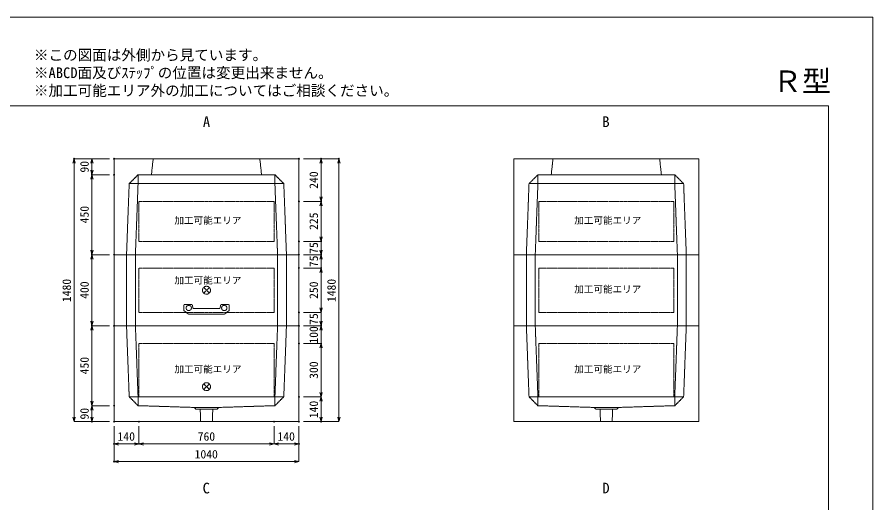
# Model space of a CAD drawing. Units: millimetres, scale not verified. Extents: x -3712 to 3712, y -2625 to 2625.
# Drawn here: x -1103 to 3712, y -110 to 2625 of the extents above; entities that cross this region are included whole.
import ezdxf
from ezdxf.enums import TextEntityAlignment as Align

# ---------------------------------------------------------------- set-up
doc = ezdxf.new("R2010")
doc.units = ezdxf.units.MM
doc.header["$LTSCALE"] = 10
doc.header["$PDMODE"] = 32
doc.header["$PDSIZE"] = 5
doc.linetypes.add('LONG_DASHED1', pattern=[7, 6, -1])
doc.linetypes.add('LONG_DOUBLE_CHAIN', pattern=[21.8, 18, -1, 0.6, -0.6, 0.6, -1])
for name, color, linetype, lineweight in [('0-0_D-TTL', 7, 'Continuous', 9), ('0-1_Defpoints', 7, 'Continuous', 9), ('0-3_D-TTL-TXT', 7, 'Continuous', 9), ('0-4_D-STR-TXT', 7, 'Continuous', 9), ('0-5_D-STR-DIM', 3, 'Continuous', 9), ('0-6_0', 7, 'Continuous', 9), ('0-7_D-STR-STR3', 2, 'LONG_DASHED1', 9), ('0-8_D-STR', 7, 'LONG_DASHED1', 9), ('0-A_D-STR-STR5', 1, 'LONG_DOUBLE_CHAIN', 9)]:
    doc.layers.add(name, color=color, linetype=linetype, lineweight=lineweight)
doc.styles.add('ＭＳ ゴシック', font='')
doc.styles.get('ＭＳ ゴシック').set_extended_font_data('MS Gothic')

# ---------------------------------------------------------------- blocks, each defined once
blk = doc.blocks.new('A$C4DE05FD1')
at = {"layer": '0-0_D-TTL', "color": 134}
for p, q in [((2000, 38000), (57400, 38000)), ((57400, 38000), (57400, 2000))]:
    blk.add_line(p, q, dxfattribs=at)
at = {"layer": '0-1_Defpoints', "color": 134}
for p, q in [((0, 42000), (59400, 42000)), ((59400, 42000), (59400, 0))]:
    blk.add_line(p, q, dxfattribs=at)
at = {"layer": '0-3_D-TTL-TXT', "style": 'ＭＳ ゴシック'}
for s, p in [('※この図面は外側から見ています。', (21630.46, 39907.83)), ('※ABCD面及びｽﾃｯﾌﾟの位置は変更出来ません。', (21630.46, 39107.83)), ('※加工可能エリア外の加工についてはご相談ください。', (21630.46, 38307.83))]:
    blk.add_text(s, height=481.1, dxfattribs=at).set_placement(p, align=Align.BOTTOM_LEFT)
blk = doc.blocks.new('_Open30')
at = {"layer": '0-6_0'}
blk.add_line((0, 0), (-10, 0), dxfattribs=at)
blk.add_lwpolyline([(-10, 2.679), (0, 0), (-10, -2.679)], dxfattribs=at)
blk = doc.blocks.new('A$C31CA379A')
at = {"layer": '0-4_D-STR-TXT', "style": 'ＭＳ ゴシック'}
for s, p in [('A', (-162.94, -1095.26)), ('B', (17819.31, -1095.26)), ('C', (-175.69, -17595.27)), ('D', (17819.31, -17595.27))]:
    blk.add_text(s, height=481.1, dxfattribs=at).set_placement(p, align=Align.BOTTOM_LEFT)
blk = doc.blocks.new('A$C094B5667')
at = {"layer": '0-8_D-STR', "linetype": 'Continuous'}
for p, q in [((-5200, 5400), (5200, 5400)), ((-5200, 0), (-5200, 5400)), ((5200, 5400), (5200, 0)), ((-5200, 0), (5200, 0))]:
    blk.add_line(p, q, dxfattribs=at)
at = {"layer": '0-8_D-STR'}
for p, q in [((-3000, 5400), (-3100, 4500)), ((3000, 5400), (3100, 4500)), ((-4350, 4000), (-3850, 4500)), ((3850, 4500), (-3850, 4500)), ((-3850, 4000), (-3850, 4500)), ((4350, 4000), (3850, 4500)), ((3850, 4000), (3850, 4500)), ((-4350, 4000), (-4500, 0)), ((4350, 4000), (-4350, 4000)), ((-3850, 4000), (-4000, 0)), ((3850, 4000), (4000, 0)), ((4350, 4000), (4500, 0))]:
    blk.add_line(p, q, dxfattribs=at)
at = {"layer": '0-A_D-STR-STR5'}
for p, q in [((-3800, 3000), (-3800, 750)), ((3800, 3000), (-3800, 3000))]:
    blk.add_line(p, q, dxfattribs=at)
blk.add_lwpolyline([(3800, 3000), (3800, 750), (-3800, 750)], dxfattribs=at)
blk = doc.blocks.new('A$C27844A11')
at = {"layer": '0-7_D-STR-STR3'}
for p, q in [((-1280, 500), (-1280, 226.8)), ((-1230, 550), (-879.2, 550)), ((1230, 550), (879.2, 550)), ((1280, 500), (1280, 226.8)), ((-1257.7, 185.2), (-1030.2, 16.8)), ((974.7, 0), (-974.7, 0)), ((-779.6, 458.7), (-771, 360.6)), ((721.2, 315), (-721.2, 315)), ((779.6, 458.7), (771, 360.6)), ((1257.7, 185.2), (1030.2, 16.8))]:
    blk.add_line(p, q, dxfattribs=at)
for centre in [(-1000, 350), (1000, 350)]:
    blk.add_circle(centre, 150, dxfattribs=at)
for centre, radius, start, end in [((-1230, 500), 50, 90, 180), ((-879.2, 450), 100, 5, 90), ((879.2, 450), 100, 90, 175), ((1230, 500), 50, 0, 90), ((-1230, 226.8), 50, 180, 236.30993), ((-974.7, 100), 100, 236.30993, 270), ((-721.2, 365), 50, 185, 270), ((721.2, 365), 50, 270, 355), ((974.7, 100), 100, 270, 303.69007), ((1230, 226.8), 50, 303.69007, 0)]:
    blk.add_arc(centre, radius, start, end, dxfattribs=at)
blk = doc.blocks.new('A$C729C60C3')
at = {"layer": '0-8_D-STR', "linetype": 'Continuous'}
for p, q in [((5200, 0), (-5200, 0)), ((5200, -4000), (5200, 0))]:
    blk.add_line(p, q, dxfattribs=at)
at = {"layer": '0-8_D-STR'}
for p, q in [((-4500, 0), (-4500, -4000)), ((-4000, 0), (-4000, -4000)), ((4000, 0), (4000, -4000)), ((4500, 0), (4500, -4000))]:
    blk.add_line(p, q, dxfattribs=at)
at = {"layer": '0-8_D-STR', "linetype": 'Continuous'}
blk.add_lwpolyline([(5200, -4000), (-5200, -4000), (-5200, 0)], dxfattribs=at)
at = {"layer": '0-A_D-STR-STR5'}
for p, q in [((3800, -750), (3800, -3250)), ((3800, -3250), (-3800, -3250))]:
    blk.add_line(p, q, dxfattribs=at)
blk.add_lwpolyline([(3800, -750), (-3800, -750), (-3800, -3250)], dxfattribs=at)
blk = doc.blocks.new('A$C04B4267E')
at = {"layer": '0-8_D-STR', "linetype": 'Continuous'}
for p, q in [((5200, 0), (-5200, 0)), ((-5200, -5400), (-5200, 0)), ((5200, -5400), (5200, 0)), ((5200, -5400), (-5200, -5400))]:
    blk.add_line(p, q, dxfattribs=at)
at = {"layer": '0-8_D-STR'}
for p, q in [((-4500, 0), (-4350, -4000)), ((-4000, 0), (-3850, -4000)), ((4000, 0), (3850, -4000)), ((4500, 0), (4350, -4000)), ((-3850, -4500), (-4350, -4000)), ((-4350, -4000), (4350, -4000)), ((-3850, -4500), (-3850, -4000)), ((3850, -4500), (4350, -4000)), ((3850, -4500), (3850, -4000)), ((-3850, -4500), (-700, -4600)), ((-600, -4690), (-700, -4600)), ((700, -4600), (-700, -4600)), ((600, -4690), (-600, -4690)), ((-329.8, -5400), (-352.5, -4690)), ((329.8, -5400), (352.5, -4690)), ((600, -4690), (700, -4600)), ((3850, -4500), (700, -4600))]:
    blk.add_line(p, q, dxfattribs=at)
at = {"layer": '0-A_D-STR-STR5'}
for p, q in [((-3800, -1000), (-3800, -4000)), ((3800, -1000), (-3800, -1000)), ((3800, -1000), (3800, -4000)), ((3800, -4000), (-3800, -4000))]:
    blk.add_line(p, q, dxfattribs=at)
blk = doc.blocks.new('A$C1C640AAB')
at = {"layer": '0-A_D-STR-STR5'}
for p, q in [((-159.1, -159.1), (159.1, 159.1)), ((-159.1, 159.1), (159.1, -159.1))]:
    blk.add_line(p, q, dxfattribs=at)
blk.add_circle((0, 0), 225, dxfattribs=at)

msp = doc.modelspace()

# ---------------------------------------------------------------- linework, layer by layer
at = {"layer": '0-1_Defpoints'}
for p in [(-782.5, 1827.5), (-557.5, 1827.5), (-557.5, 1827.5), (482.5, 1827.5), (607.5, 1827.5), (707.5, 1827.5), (-682.5, 1737.5), (-557.5, 1737.5), (482.5, 1587.5), (607.5, 1587.5), (482.5, 1362.5), (607.5, 1362.5), (-682.5, 1287.5), (-557.5, 1287.5), (482.5, 1287.5), (607.5, 1287.5), (482.5, 1212.5), (482.5, 1212.5), (607.5, 1212.5), (482.5, 962.5), (-682.5, 887.5), (-557.5, 887.5), (-557.5, 887.5), (482.5, 887.5), (482.5, 887.5), (607.5, 887.5), (482.5, 787.5), (482.5, 787.5), (607.5, 787.5), (607.5, 787.5), (482.5, 487.5), (-557.5, 437.5), (-682.5, 347.5), (-557.5, 347.5), (-557.5, 347.5), (-417.5, 347.5), (342.5, 347.5), (482.5, 347.5), (607.5, 347.5), (-557.5, 222.5), (-417.5, 222.5), (482.5, 222.5), (-557.5, 122.5)]:
    msp.add_point(p, dxfattribs=at)
at = {"layer": '0-5_D-STR-DIM'}
for p, q in [((-582.5, 1827.5), (-782.5, 1827.5)), ((-782.5, 372.5), (-782.5, 1802.5)), ((-582.5, 1827.5), (-682.5, 1827.5)), ((-682.5, 1802.5), (-682.5, 1762.5)), ((507.5, 1827.5), (707.5, 1827.5)), ((507.5, 1827.5), (607.5, 1827.5)), ((607.5, 1612.5), (607.5, 1802.5)), ((707.5, 372.5), (707.5, 1802.5)), ((-582.5, 1737.5), (-682.5, 1737.5)), ((-582.5, 1737.5), (-682.5, 1737.5)), ((-682.5, 1712.5), (-682.5, 1312.5)), ((507.5, 1587.5), (607.5, 1587.5)), ((507.5, 1587.5), (607.5, 1587.5)), ((607.5, 1387.5), (607.5, 1562.5)), ((607.5, 1387.5), (607.5, 1412.5)), ((507.5, 1362.5), (607.5, 1362.5)), ((507.5, 1362.5), (607.5, 1362.5)), ((607.5, 1287.5), (607.5, 1362.5)), ((607.5, 1312.5), (607.5, 1337.5)), ((-582.5, 1287.5), (-682.5, 1287.5)), ((-582.5, 1287.5), (-682.5, 1287.5)), ((-682.5, 912.5), (-682.5, 1262.5)), ((507.5, 1287.5), (607.5, 1287.5)), ((507.5, 1287.5), (607.5, 1287.5)), ((607.5, 1212.5), (607.5, 1287.5)), ((607.5, 1262.5), (607.5, 1237.5)), ((507.5, 1212.5), (607.5, 1212.5)), ((507.5, 1212.5), (607.5, 1212.5)), ((607.5, 987.5), (607.5, 1187.5)), ((607.5, 1187.5), (607.5, 1162.5)), ((607.5, 987.5), (607.5, 1012.5)), ((507.5, 962.5), (607.5, 962.5)), ((507.5, 962.5), (607.5, 962.5)), ((607.5, 962.5), (607.5, 887.5)), ((607.5, 912.5), (607.5, 937.5)), ((-582.5, 887.5), (-682.5, 887.5)), ((-582.5, 887.5), (-682.5, 887.5)), ((507.5, 887.5), (607.5, 887.5)), ((507.5, 887.5), (607.5, 887.5)), ((607.5, 887.5), (607.5, 787.5)), ((-682.5, 462.5), (-682.5, 862.5)), ((607.5, 862.5), (607.5, 837.5)), ((507.5, 787.5), (607.5, 787.5)), ((507.5, 787.5), (607.5, 787.5)), ((607.5, 512.5), (607.5, 762.5)), ((607.5, 762.5), (607.5, 737.5)), ((507.5, 487.5), (607.5, 487.5)), ((507.5, 487.5), (607.5, 487.5)), ((-582.5, 437.5), (-682.5, 437.5)), ((-582.5, 437.5), (-682.5, 437.5)), ((607.5, 462.5), (607.5, 372.5)), ((-682.5, 412.5), (-682.5, 372.5)), ((-582.5, 347.5), (-782.5, 347.5)), ((-582.5, 347.5), (-682.5, 347.5)), ((507.5, 347.5), (607.5, 347.5)), ((507.5, 347.5), (707.5, 347.5)), ((-557.5, 322.5), (-557.5, 122.5)), ((-557.5, 322.5), (-557.5, 222.5)), ((-417.5, 322.5), (-417.5, 222.5)), ((-417.5, 322.5), (-417.5, 222.5)), ((342.5, 322.5), (342.5, 222.5)), ((342.5, 322.5), (342.5, 222.5)), ((482.5, 322.5), (482.5, 222.5)), ((482.5, 322.5), (482.5, 122.5)), ((-442.5, 222.5), (-532.5, 222.5)), ((317.5, 222.5), (-392.5, 222.5)), ((367.5, 222.5), (457.5, 222.5)), ((457.5, 122.5), (-532.5, 122.5))]:
    msp.add_line(p, q, dxfattribs=at)

# ---------------------------------------------------------------- block references
at = {"layer": '0-0_D-TTL', "xscale": 0.125, "yscale": 0.125}
msp.add_blockref('A$C4DE05FD1', (-3712.5, -2625), dxfattribs=at)
at = {"layer": '0-4_D-STR-TXT', "xscale": 0.125, "yscale": 0.125}
msp.add_blockref('A$C31CA379A', (-37.5, 2125), dxfattribs=at)
at = {"layer": '0-5_D-STR-DIM', "xscale": 2.5, "yscale": 2.5}
for p, rotation in [((-782.5, 1827.5), 90), ((-682.5, 1827.5), 90), ((607.5, 1827.5), 90), ((707.5, 1827.5), 90), ((-682.5, 1737.5), 270), ((-682.5, 1737.5), 90), ((607.5, 1587.5), 270), ((607.5, 1587.5), 90), ((607.5, 1362.5), 270), ((607.5, 1362.5), 270), ((-682.5, 1287.5), 270), ((607.5, 1287.5), 270), ((-682.5, 1287.5), 90), ((607.5, 1287.5), 90), ((607.5, 1212.5), 90), ((607.5, 1212.5), 90), ((607.5, 962.5), 270), ((607.5, 962.5), 270), ((-682.5, 887.5), 270), ((-682.5, 887.5), 90), ((607.5, 887.5), 270), ((607.5, 887.5), 90), ((607.5, 787.5), 90), ((607.5, 787.5), 90), ((607.5, 487.5), 270), ((607.5, 487.5), 90), ((-682.5, 437.5), 270), ((-682.5, 437.5), 90), ((-782.5, 347.5), 270), ((-682.5, 347.5), 270), ((607.5, 347.5), 270), ((707.5, 347.5), 270), ((-557.5, 222.5), 180), ((-417.5, 222.5), 180), ((342.5, 222.5), 180), ((-557.5, 122.5), 180)]:
    msp.add_blockref('_Open30', p, dxfattribs=dict(at, rotation=rotation))
for p in [(-417.5, 222.5), (342.5, 222.5), (482.5, 222.5), (482.5, 122.5)]:
    msp.add_blockref('_Open30', p, dxfattribs=at)
at = {"layer": '0-7_D-STR-STR3', "xscale": 0.1, "yscale": 0.1}
msp.add_blockref('A$C27844A11', (-37.5, 952.5), dxfattribs=at)
at = {"layer": '0-8_D-STR', "xscale": 0.1, "yscale": 0.1}
for name, p in [('A$C094B5667', (-37.5, 1287.5)), ('A$C094B5667', (2212.5, 1287.5)), ('A$C729C60C3', (-37.5, 1287.5)), ('A$C729C60C3', (2212.5, 1287.5)), ('A$C04B4267E', (-37.5, 887.5)), ('A$C04B4267E', (2212.5, 887.5))]:
    msp.add_blockref(name, p, dxfattribs=at)
at = {"layer": '0-A_D-STR-STR5', "xscale": 0.1, "yscale": 0.1}
for p in [(-37.5, 1087.5), (-37.5, 544.5)]:
    msp.add_blockref('A$C1C640AAB', p, dxfattribs=at)

# ---------------------------------------------------------------- texts
at = {"layer": '0-3_D-TTL-TXT', "style": 'ＭＳ ゴシック'}
msp.add_text('Ｒ型', height=120.3, dxfattribs=at).set_placement((3149.52, 2168.18), align=Align.BOTTOM_LEFT)
at = {"layer": '0-5_D-STR-DIM', "style": 'ＭＳ ゴシック'}
for s, p in [('90', (-685.75, 1749.63)), ('240', (604.25, 1658.5)), ('450', (-685.75, 1464)), ('225', (604.25, 1426.65)), ('75', (604.25, 1292.4)), ('75', (604.25, 1217.4)), ('1480', (-785.75, 1020.6)), ('400', (-685.75, 1039)), ('250', (604.25, 1038.5)), ('1480', (704.25, 1020.6)), ('75', (604.25, 892.4)), ('100', (604.25, 786.85)), ('450', (-685.75, 614)), ('300', (604.25, 588.63)), ('140', (604.25, 366.85)), ('90', (-685.75, 359.63))]:
    msp.add_text(s, height=48.09, rotation=90, dxfattribs=at).set_placement(p, align=Align.BOTTOM_LEFT)
for s, p in [('140', (-538.15, 225.75)), ('760', (-87, 225.75)), ('140', (361.85, 225.75)), ('1040', (-104.4, 125.75))]:
    msp.add_text(s, height=48.09, dxfattribs=at).set_placement(p, align=Align.BOTTOM_LEFT)
at = {"layer": '0-A_D-STR-STR5', "style": 'ＭＳ ゴシック'}
for p in [(-217.98, 1449.75), (2032.02, 1449.75), (-217.98, 1112.25), (2032.02, 1062.25), (-217.98, 612.25), (2032.02, 612.25)]:
    msp.add_text('加工可能エリア', height=38.49, dxfattribs=at).set_placement(p, align=Align.BOTTOM_LEFT)

doc.saveas('drawing.dxf')
